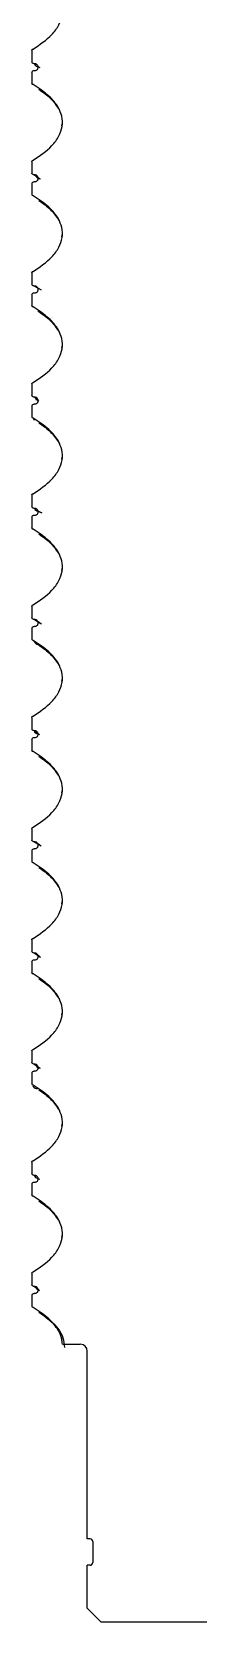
# Model space of a CAD drawing. Header units: millimetres. Extents: x -300 to 1184, y 5 to 1469.
# Drawn here: x 356.94 to 360.94, y 1272.17 to 1310.32 of the extents above; entities that cross this region are included whole.
import ezdxf

# ---------------------------------------------------------------- set-up
doc = ezdxf.new("R2010")
doc.units = ezdxf.units.MM

msp = doc.modelspace()

# ---------------------------------------------------------------- linework, layer by layer
at = {"color": 7, "linetype": 'Continuous', "lineweight": 25}
for p, q in [((356.9365250862036, 1309.875648853162), (356.9365250862036, 1309.594016906598)), ((356.9365250862036, 1309.354108211377), (356.9365250862036, 1309.085052844861)), ((357.0136634306504, 1309.552810228844), (357.0342170989904, 1309.509616729596)), ((357.6627878145768, 1308.114470677554), (357.6518304940456, 1308.065833287417)), ((356.9365250862036, 1307.208976782341), (356.9365250862036, 1306.927344835777)), ((356.9365250862036, 1306.687456008771), (356.9365250862036, 1306.41838077404)), ((357.0136634306504, 1306.886138158023), (357.1230180855983, 1306.799492872734)), ((357.6627878145768, 1305.447798606733), (357.6518304940456, 1305.399181084811)), ((356.9365250862036, 1304.542324579735), (356.9365250862036, 1304.260672764956)), ((356.9365250862036, 1304.02078393795), (356.9365250862036, 1303.751728571434)), ((357.005666474143, 1304.219505823631), (357.1641651587083, 1304.129920042534)), ((357.0136634306504, 1304.219485955416), (357.122710128267, 1304.157715675214)), ((357.0830929077063, 1303.632578886528), (357.1148820515864, 1303.608637687543)), ((357.6627878145768, 1302.781126535912), (357.6518304940456, 1302.73250901399)), ((356.9365250862036, 1301.875652508914), (356.9365250862036, 1301.59402056235)), ((356.9365250862036, 1301.354111867129), (356.9365250862036, 1301.085056500613)), ((357.0136634306504, 1301.552813884595), (357.1081367926194, 1301.462095615247)), ((357.6627878145768, 1300.114474333305), (357.6518304940456, 1300.065836943169)), ((356.9365250862036, 1299.208980438093), (356.9365250862036, 1298.927348491529)), ((356.9365250862036, 1298.687439796308), (356.9365250862036, 1298.418384429792)), ((357.0698209401363, 1298.837842183291), (357.1763841108872, 1298.784893390516)), ((357.6627878145768, 1297.447802262484), (357.6518304940456, 1297.399164872347)), ((356.9365250862036, 1296.542308367272), (356.9365250862036, 1296.260676420708)), ((356.9365250862036, 1296.020787593702), (356.9365250862036, 1295.751712358971)), ((357.005666474143, 1296.219509479383), (357.152154822786, 1296.129844225426)), ((357.0136634306504, 1296.219469742953), (357.1177033381059, 1296.155653036614)), ((357.0863810972764, 1296.170752879957), (357.1743674870723, 1296.1179630329)), ((357.0500123298559, 1295.633913712679), (357.1371841228399, 1295.60999238191)), ((357.6627878145768, 1294.781130191663), (357.6518304940456, 1294.732512669741)), ((356.9365250862036, 1293.875656164665), (356.9365250862036, 1293.594004349887)), ((356.9365250862036, 1293.354115522881), (356.9365250862036, 1293.085060156365)), ((357.0136634306504, 1293.552817540347), (357.0560522671931, 1293.490451213697)), ((357.6627878145768, 1292.114477989057), (357.6518304940456, 1292.06584059892)), ((356.9365250862036, 1291.208984093844), (356.9365250862036, 1290.92735214728)), ((356.9365250862036, 1290.687443452059), (356.9365250862036, 1290.418388085543)), ((357.005666474143, 1290.886165337741), (357.1653572516038, 1290.796599424858)), ((357.0136634306504, 1290.886145469526), (357.1210710005357, 1290.825765964368)), ((357.6627878145768, 1289.447805918236), (357.6518304940456, 1289.399168528099)), ((356.9365250862036, 1288.542312023023), (356.9365250862036, 1288.260680076459)), ((356.9365250862036, 1288.020771381238), (356.9365250862036, 1287.751716014722)), ((357.0136634306504, 1288.219473398705), (357.1134316718969, 1288.150848584353)), ((357.6627878145768, 1286.781133847415), (357.6518304940456, 1286.732516325493)), ((356.9365250862036, 1285.875639952202), (356.9365250862036, 1285.594008005638)), ((356.9365250862036, 1285.354119178632), (356.9365250862036, 1285.085043943901)), ((357.0136634306504, 1285.552801327883), (357.1189252333238, 1285.468023654798)), ((357.6627878145768, 1284.114461776594), (357.6518304940456, 1284.065844254672)), ((356.9365250862036, 1283.208987749596), (356.9365250862036, 1282.927355803032)), ((356.9365250862036, 1282.687447107811), (356.9365250862036, 1282.418391741295)), ((357.0136634306504, 1282.886149125277), (357.0367602305009, 1282.840313153445)), ((357.6627878145768, 1281.447809573987), (357.6518304940456, 1281.399172183851)), ((356.9365250862036, 1280.542315678774), (356.9365250862036, 1280.260683732211)), ((356.9365250862036, 1280.02077503699), (356.9365250862036, 1279.751719670474)), ((357.0136634306504, 1280.219477054456), (357.1086732344224, 1280.145010984917)), ((357.6721060073767, 1278.836808241387), (358.1031966007147, 1278.836808241387)), ((358.2698611216142, 1274.170142051557), (358.2698611216142, 1278.670153654595)), ((358.3365289167954, 1274.170142051557), (358.2698611216142, 1274.170142051557)), ((358.4031967119767, 1274.103484190483), (358.4031967119767, 1273.603480693677)), ((358.2698611216142, 1272.503476974347), (358.2698611216142, 1273.536822832604)), ((358.3365289167954, 1273.536822832604), (358.2698611216142, 1273.536822832604)), ((358.2698611216142, 1272.503476974347), (358.603190163413, 1272.170147932549)), ((363.2698563532426, 1272.170147932549), (358.603190163413, 1272.170147932549))]:
    msp.add_line(p, q, dxfattribs=at)
at = {"color": 8, "linetype": 'Continuous', "lineweight": 25}
for p, q in [((357.005666474143, 1306.886177894452), (357.1190543767207, 1306.796512640495)), ((357.005666474143, 1301.55283375281), (357.0990967548285, 1301.463347312787)), ((356.9670227961137, 1301.053366697807), (356.9964078859879, 1301.002722617963)), ((356.9670227961137, 1295.72004242438), (357.0500123298559, 1295.633913712679)), ((357.005666474143, 1288.219513135134), (357.1363297895982, 1288.129808144747)), ((357.005666474143, 1285.552841064313), (357.1171966986253, 1285.463195678571)), ((357.005666474143, 1280.219496922671), (357.1202961401536, 1280.129851536929))]:
    msp.add_line(p, q, dxfattribs=at)
at = {"color": 7, "linetype": 'Continuous', "lineweight": 25}
for centre, radius, start, end in [((358.1031921165778, 1278.670146825692), 0.1666666666667425, 0, 90), ((358.3365254499111, 1274.103480159025), 0.06666666666666288, 0, 90), ((358.3365254499111, 1273.603480159025), 0.06666666666666288, 270.0000000000008, 0)]:
    msp.add_arc(centre, radius, start, end, dxfattribs=at)
for points, knots in [([(356.9670227961137, 1309.907338655968), (357.1291442878866, 1310.012564986182), (357.3716581198533, 1310.169970647115), (357.5939790392106, 1310.468987165839), (357.6809041425043, 1310.715634251891), (357.6705572407797, 1310.956438229388), (357.5641834102707, 1311.213889141301), (357.3332099337693, 1311.486072513304), (357.0988519151835, 1311.635807459239), (356.9670227961137, 1311.720035112877)], [0, 0, 0, 0, 0.2398170422004623, 0.3587368290220957, 0.4599394504227395, 0.5616981390186209, 0.6528063448727531, 0.8046995192302098, 1, 1, 1, 1]), ([(356.9365250862036, 1309.875648853162), (356.9403166831544, 1309.881758176486), (356.9482130212369, 1309.894481386006), (356.9605892699919, 1309.902941071058), (356.9670227961137, 1309.907338655968)], [0, 0, 0, 0, 0.4801715569049828, 1, 1, 1, 1]), ([(357.005666474143, 1309.552830097059), (356.9967858302714, 1309.553744541627), (356.9790243774621, 1309.55557344776), (356.9554571304838, 1309.569284744131), (356.9423870066454, 1309.583782042387), (356.9372540052521, 1309.592744220018), (356.9365250862036, 1309.594016906598)], [0, 0, 0, 0, 0.3156576721261541, 0.6313212114407571, 0.9476452525136194, 1, 1, 1, 1]), ([(356.9365250862036, 1309.354108211377), (356.9418221334117, 1309.361338680726), (356.9524161282407, 1309.375799483488), (356.976922231833, 1309.390247794749), (356.9954606406223, 1309.392211037184), (357.0050704276953, 1309.393228726565)], [0, 0, 0, 0, 0.3250709978435335, 0.6501358841676673, 1, 1, 1, 1]), ([(357.0050704276953, 1309.393228726565), (357.0057889863052, 1309.393220182108), (357.0072293841972, 1309.393203054183), (357.0098918182205, 1309.393214214238), (357.0118355650802, 1309.393198726249), (357.0130574500952, 1309.393188990135)], [0, 0, 0, 0, 0.2699070471695689, 0.5410463898235617, 1, 1, 1, 1]), ([(357.0136634306504, 1309.552810228844), (357.0129415427319, 1309.552808170262), (357.0114977365157, 1309.552804053012), (357.0088322283201, 1309.552842062624), (357.0068883905461, 1309.552834715522), (357.005666474143, 1309.552830097059)], [0, 0, 0, 0, 0.270804367215577, 0.5416201307222571, 0.9999999999999999, 0.9999999999999999, 0.9999999999999999, 0.9999999999999999]), ([(357.005666474143, 1309.552830097059), (357.0057806276692, 1309.53853666426), (357.0060106872907, 1309.509730355334), (357.0886139732243, 1309.479571237546), (357.1302302476161, 1309.464376804212)], [0, 0, 0, 0, 0.496191054367924, 1, 1, 1, 1]), ([(357.0130574500952, 1309.393188990135), (357.0219375774106, 1309.394028209348), (357.0396980247529, 1309.395706665985), (357.0633941696706, 1309.409235986508), (357.0815129845416, 1309.429252022042), (357.0920565447153, 1309.45439755416), (357.0937540797685, 1309.481706057097), (357.0863108426095, 1309.508120281685), (357.0705188901198, 1309.530555930845), (357.048288303293, 1309.546323202525), (357.0280730770307, 1309.552308664441), (357.01642897896, 1309.552713966899), (357.0136634306504, 1309.552810228844)], [0, 0, 0, 0, 0.1065233110660964, 0.2130489338407817, 0.319821806841165, 0.4272160957471199, 0.5352973004036512, 0.6436486643351801, 0.7518650808028097, 0.8595967249568431, 0.9666533176210653, 1, 1, 1, 1]), ([(356.9670227961137, 1309.053363042056), (356.9610620996176, 1309.057381996531), (356.9486449513512, 1309.06575416472), (356.9406711592706, 1309.078450977845), (356.9365250862036, 1309.085052844861)], [0, 0, 0, 0, 0.4800374746371213, 1, 1, 1, 1]), ([(356.9670227961137, 1307.240666585147), (357.1291468309618, 1307.345891062155), (357.3716690202762, 1307.503296906127), (357.5939745207114, 1307.802332024886), (357.6809039822622, 1308.0489811724), (357.6705606313774, 1308.289781075419), (357.5641760093333, 1308.547220530856), (357.3332112663808, 1308.819400975748), (357.09885239493, 1308.969135580396), (356.9670227961137, 1309.053363042056)], [0, 0, 0, 0, 0.2398172783482263, 0.3587439174883947, 0.4599466385432271, 0.5617054273408563, 0.6528060029912732, 0.8046993269178895, 1, 1, 1, 1]), ([(357.1048188007269, 1308.941584464887), (357.2080578661361, 1308.871769618744), (357.3983587037131, 1308.743079731408), (357.531542992455, 1308.545038616955), (357.5924742019567, 1308.454435703138)], [0, 0, 0, 0, 0.542504524540038, 1, 1, 1, 1]), ([(356.9365250862036, 1307.208976782341), (356.9403166831544, 1307.215086105665), (356.9482130212369, 1307.227809315185), (356.9605892699919, 1307.236269000237), (356.9670227961137, 1307.240666585147)], [0, 0, 0, 0, 0.4801715569049828, 1, 1, 1, 1]), ([(357.005666474143, 1306.886177894452), (356.9967855611515, 1306.887084103588), (356.9790224261812, 1306.888896655429), (356.9554573944072, 1306.902614163671), (356.9423869983228, 1306.91710992457), (356.9372540042173, 1306.926072143353), (356.9365250862036, 1306.927344835777)], [0, 0, 0, 0, 0.3156298506671305, 0.6313062230622937, 0.9476431240679534, 1, 1, 1, 1]), ([(356.9365250862036, 1306.687456008771), (356.9418244853803, 1306.694676652169), (356.9524281982532, 1306.709124635193), (356.9769133293128, 1306.723604888543), (356.9954591280978, 1306.725549083212), (357.0050704276953, 1306.726556655744)], [0, 0, 0, 0, 0.324920455050106, 0.6501422325468903, 1, 1, 1, 1]), ([(357.0050704276953, 1306.726556655744), (357.0057889863052, 1306.726548111287), (357.0072293841972, 1306.726530983362), (357.0098918182205, 1306.726542143417), (357.0118355650802, 1306.726526655428), (357.0130574500952, 1306.726516919314)], [0, 0, 0, 0, 0.2699070471695689, 0.5410463898235617, 1, 1, 1, 1]), ([(357.0136634306504, 1306.886138158023), (357.0129415606556, 1306.886146707565), (357.0114978510433, 1306.886163806291), (357.0088321061475, 1306.886152687806), (357.006888359208, 1306.886168165076), (357.005666474143, 1306.886177894452)], [0, 0, 0, 0, 0.2708139401542251, 0.5416164840940761, 1, 1, 1, 1]), ([(357.0130574500952, 1306.726516919314), (357.0219375794734, 1306.727356140238), (357.0396980309414, 1306.729034600297), (357.063394144892, 1306.742563895135), (357.0815130779307, 1306.762580028682), (357.0920561928804, 1306.787725191509), (357.0937554033537, 1306.815035084125), (357.086304394804, 1306.841449416167), (357.0705323665724, 1306.863904575312), (357.0482804104111, 1306.879647094788), (357.0280733412763, 1306.885636923763), (357.0164290296748, 1306.88604195944), (357.0136634306504, 1306.886138158023)], [0, 0, 0, 0, 0.1065212841602745, 0.2130448799851511, 0.3198157213310942, 0.4272079667584223, 0.535287114865821, 0.6436364171076768, 0.7519160600329893, 0.8595993965243409, 0.9666539521355577, 1, 1, 1, 1]), ([(357.0521978334977, 1306.83775905468), (357.056615261857, 1306.827927251781), (357.06313793919, 1306.813409828363), (357.1239380671275, 1306.798743066253), (357.1435618198309, 1306.794009245415)], [0, 0, 0, 0, 0.6772415886444324, 1, 1, 1, 1]), ([(356.9670227961137, 1306.38671083945), (356.9610626764142, 1306.390730186595), (356.9486512107449, 1306.399100150894), (356.9406723907617, 1306.411786530679), (356.9365250862036, 1306.41838077404)], [0, 0, 0, 0, 0.4802107872022783, 1, 1, 1, 1]), ([(356.9670227961137, 1304.573994514325), (357.1291468988334, 1304.679219017014), (357.3716691896774, 1304.8366248994), (357.5939742361119, 1305.135659846384), (357.6809048933824, 1305.38230944631), (357.6705570658552, 1305.623114079931), (357.5641834885353, 1305.880564812407), (357.3332099024756, 1306.152748262055), (357.0988519039176, 1306.302483193796), (356.9670227961137, 1306.38671083945)], [0, 0, 0, 0, 0.23981542699281, 0.3587411480361715, 0.4599430878203338, 0.5617010910545286, 0.6528086832797463, 0.8047008346114191, 0.9999999999999999, 0.9999999999999999, 0.9999999999999999, 0.9999999999999999]), ([(357.1048188007269, 1306.274912394066), (357.2080586569945, 1306.205106771677), (357.3983647116351, 1306.076431344678), (357.5315438990631, 1305.878375436617), (357.5924742019567, 1305.787763632317)], [0, 0, 0, 0, 0.5424938080013039, 0.9999999999999999, 0.9999999999999999, 0.9999999999999999, 0.9999999999999999]), ([(356.9365250862036, 1304.542324579735), (356.9403158721543, 1304.548434896818), (356.9482083278615, 1304.561156640424), (356.9605887517434, 1304.569604305195), (356.9670227961137, 1304.573994514325)], [0, 0, 0, 0, 0.4803050015465213, 1, 1, 1, 1]), ([(357.005666474143, 1304.219505823631), (356.9967864353106, 1304.220412639912), (356.9790250487875, 1304.222226406133), (356.9554424897686, 1304.235937359208), (356.9424097865297, 1304.250458891282), (356.9372543885414, 1304.259406939759), (356.9365250862036, 1304.260672764956)], [0, 0, 0, 0, 0.3156383317821733, 0.6313231865424389, 0.9478455664224359, 1, 1, 1, 1]), ([(356.9365250862036, 1304.02078393795), (356.9418222053259, 1304.028014015384), (356.9524163439816, 1304.042474034322), (356.9769202834536, 1304.056927749597), (356.9954603516707, 1304.058875161595), (357.0050704276953, 1304.059884584923)], [0, 0, 0, 0, 0.3250850333904214, 0.6501639549975666, 1, 1, 1, 1]), ([(357.0050704276953, 1304.059884584923), (357.0057890041807, 1304.05988662958), (357.0072294989432, 1304.059890728402), (357.0098916958867, 1304.059852744302), (357.01183553368, 1304.059860095604), (357.0130574500952, 1304.059864716708)], [0, 0, 0, 0, 0.2698974178221407, 0.5410500130121202, 1, 1, 1, 1]), ([(357.0136634306504, 1304.219485955416), (357.0129415526909, 1304.219486145888), (357.0114977967721, 1304.21948652683), (357.0088321171249, 1304.219483010078), (357.0068883634451, 1304.219497017952), (357.005666474143, 1304.219505823631)], [0, 0, 0, 0, 0.2708056300988653, 0.5416112601977306, 0.9999999999999999, 0.9999999999999999, 0.9999999999999999, 0.9999999999999999]), ([(357.0130574500952, 1304.059864716708), (357.0219378737331, 1304.06069567941), (357.0397000041603, 1304.062357724882), (357.0633934584221, 1304.075893473853), (357.0815189860979, 1304.095911317672), (357.0920511561301, 1304.1210622794), (357.0937523912925, 1304.14837408078), (357.0863143161211, 1304.174790206674), (357.070524597628, 1304.197231597076), (357.048281687662, 1304.212982898629), (357.0280718382036, 1304.218945741071), (357.0164289707395, 1304.219382267037), (357.0136634306504, 1304.219485955416)], [0, 0, 0, 0, 0.1065085363116141, 0.2130324622696279, 0.3198036345149604, 0.4272698290362778, 0.5352696206715872, 0.6436961059125663, 0.7519107986313475, 0.8595944688500524, 0.9666493562399332, 0.9999999999999999, 0.9999999999999999, 0.9999999999999999, 0.9999999999999999]), ([(356.9670227961137, 1303.720038768628), (356.9610620996176, 1303.724057723103), (356.9486449513512, 1303.732429891293), (356.9406711592706, 1303.745126704418), (356.9365250862036, 1303.751728571434)], [0, 0, 0, 0, 0.4800374746371213, 1, 1, 1, 1]), ([(356.9670227961137, 1301.907342311719), (357.129147739915, 1302.012559037665), (357.3716729827823, 1302.169954386065), (357.5939740255138, 1302.468988044795), (357.6809049463721, 1302.715637307746), (357.6705570535107, 1302.956442024891), (357.5641834940585, 1303.213892734525), (357.3332099002673, 1303.486076194057), (357.0988519031226, 1303.635811123992), (356.9670227961137, 1303.720038768628)], [0, 0, 0, 0, 0.239811586257485, 0.358737908157841, 0.4599403592518599, 0.5616988766053509, 0.6528069291400255, 0.8046998478873654, 0.9999999999999999, 0.9999999999999999, 0.9999999999999999, 0.9999999999999999]), ([(357.1048188007269, 1303.608240323245), (357.2080586569945, 1303.538434700856), (357.3983647116351, 1303.409759273857), (357.5315438990631, 1303.211703365796), (357.5924742019567, 1303.121091561495)], [0, 0, 0, 0, 0.5424938080013039, 0.9999999999999999, 0.9999999999999999, 0.9999999999999999, 0.9999999999999999]), ([(356.9365250862036, 1301.875652508914), (356.9403166831544, 1301.881761832238), (356.9482130212369, 1301.894485041758), (356.9605892699919, 1301.90294472681), (356.9670227961137, 1301.907342311719)], [0, 0, 0, 0, 0.4801715569049828, 1, 1, 1, 1]), ([(357.005666474143, 1301.55283375281), (356.996785890575, 1301.553740249113), (356.9790234145005, 1301.555553375329), (356.9554490352685, 1301.569269133223), (356.9423899635, 1301.583781782185), (356.93725406653, 1301.592747923737), (356.9365250862036, 1301.59402056235)], [0, 0, 0, 0, 0.3155740022720222, 0.6311945180403974, 0.9476523882344682, 1, 1, 1, 1]), ([(356.9365250862036, 1301.354111867129), (356.9418222053259, 1301.361341944563), (356.9524163439816, 1301.375801963501), (356.9769202834536, 1301.390255678776), (356.9954603516707, 1301.392203090774), (357.0050704276953, 1301.393212514102)], [0, 0, 0, 0, 0.3250850333904214, 0.6501639549975666, 1, 1, 1, 1]), ([(357.0050704276953, 1301.393212514102), (357.005788994289, 1301.393212324919), (357.0072294388434, 1301.393211945681), (357.0098918071151, 1301.393215460074), (357.0118355607938, 1301.393201451811), (357.0130574500952, 1301.393192645887)], [0, 0, 0, 0, 0.2698986780413928, 0.5410411287926538, 1, 1, 1, 1]), ([(357.0136634306504, 1301.552813884595), (357.0129415427319, 1301.552811826014), (357.0114977365157, 1301.552807708763), (357.0088322283201, 1301.552845718375), (357.0068883905461, 1301.552838371274), (357.005666474143, 1301.55283375281)], [0, 0, 0, 0, 0.270804367215577, 0.5416201307222571, 0.9999999999999999, 0.9999999999999999, 0.9999999999999999, 0.9999999999999999]), ([(357.0130574500952, 1301.393192645887), (357.0219367145217, 1301.394033458923), (357.039692235204, 1301.395714800139), (357.0633990187175, 1301.409216593601), (357.0815182786343, 1301.429241181869), (357.0920531665448, 1301.454395949138), (357.0937548378361, 1301.48170918598), (357.0863108187033, 1301.508125094591), (357.0705182300407, 1301.530555499278), (357.0482924571205, 1301.546340866495), (357.0280693421246, 1301.552271832619), (357.0164288409409, 1301.552709830359), (357.0136634306504, 1301.552813884595)], [0, 0, 0, 0, 0.1065214189930459, 0.2130067500171682, 0.3197777265117678, 0.4272437240081214, 0.5353230089202083, 0.6436724483087087, 0.7518869426302544, 0.8596166732487569, 0.9666494173838995, 1, 1, 1, 1]), ([(357.0320514635636, 1301.504752672691), (357.0337271263655, 1301.501881567473), (357.0378915964307, 1301.494746103391), (357.0681927701903, 1301.487429309045), (357.0863016244166, 1301.483056581993)], [0, 0, 0, 0, 0.4023711962435746, 1, 1, 1, 1]), ([(356.9670227961137, 1301.053366697807), (356.9610620996176, 1301.057385652282), (356.9486449513512, 1301.065757820472), (356.9406711592706, 1301.078454633596), (356.9365250862036, 1301.085056500613)], [0, 0, 0, 0, 0.4800374746371213, 1, 1, 1, 1]), ([(356.9670227961137, 1299.240670240898), (357.1291442878866, 1299.345896571112), (357.3716581198533, 1299.503302232045), (357.5939790392106, 1299.802318750769), (357.6809041425043, 1300.048965836821), (357.6705572407797, 1300.289769814318), (357.5641834102707, 1300.547220726231), (357.3332099337693, 1300.819404098234), (357.0988519151835, 1300.96913904417), (356.9670227961137, 1301.053366697807)], [0, 0, 0, 0, 0.2398170422004623, 0.3587368290220957, 0.4599394504227395, 0.5616981390186209, 0.6528063448727531, 0.8046995192302098, 1, 1, 1, 1]), ([(357.1048188007269, 1300.941588120638), (357.2080578661361, 1300.871773274496), (357.3983587037131, 1300.743083387159), (357.531542992455, 1300.545042272706), (357.5924742019567, 1300.454439358889)], [0, 0, 0, 0, 0.542504524540038, 1, 1, 1, 1]), ([(356.9365250862036, 1299.208980438093), (356.9403166831544, 1299.215089761417), (356.9482130212369, 1299.227812970937), (356.9605892699919, 1299.236272655989), (356.9670227961137, 1299.240670240898)], [0, 0, 0, 0, 0.4801715569049828, 1, 1, 1, 1]), ([(357.005666474143, 1298.886181550204), (356.9967855611515, 1298.88708775934), (356.9790224261812, 1298.88890031118), (356.9554573944072, 1298.902617819422), (356.9423869983228, 1298.917113580321), (356.9372540042173, 1298.926075799104), (356.9365250862036, 1298.927348491529)], [0, 0, 0, 0, 0.3156298506671305, 0.6313062230622937, 0.9476431240679534, 1, 1, 1, 1]), ([(356.9365250862036, 1298.687439796308), (356.9418221334117, 1298.694670265657), (356.9524161282407, 1298.709131068418), (356.976922231833, 1298.72357937968), (356.9954606406223, 1298.725542622114), (357.0050704276953, 1298.726560311495)], [0, 0, 0, 0, 0.3250709978435335, 0.6501358841676673, 1, 1, 1, 1]), ([(357.0050704276953, 1298.726560311495), (357.0057889863052, 1298.726551767038), (357.0072293841972, 1298.726534639113), (357.0098918182205, 1298.726545799168), (357.0118355650802, 1298.72653031118), (357.0130574500952, 1298.726520575066)], [0, 0, 0, 0, 0.2699070471695689, 0.5410463898235617, 1, 1, 1, 1]), ([(357.0136634306504, 1298.886141813774), (357.0129415432481, 1298.886139945669), (357.0114977380643, 1298.88613620938), (357.008832202391, 1298.886170702267), (357.0068883846307, 1298.886177363108), (357.005666474143, 1298.886181550204)], [0, 0, 0, 0, 0.2708025439398511, 0.5416164840940761, 1, 1, 1, 1]), ([(357.005666474143, 1298.886181550204), (357.0059596282172, 1298.877253328784), (357.0069071686574, 1298.848395292695), (357.0830435102063, 1298.818108412494), (357.1356244679683, 1298.797191815554)], [0, 0, 0, 0, 0.3093842350136686, 1, 1, 1, 1]), ([(357.0136634306504, 1298.886141813774), (357.0125201377869, 1298.877253979169), (357.0102077183208, 1298.859277481276), (357.0548038298445, 1298.840408387171), (357.0773509935929, 1298.830868439852)], [0, 0, 0, 0, 0.494414132131641, 1, 1, 1, 1]), ([(357.0130574500952, 1298.726520575066), (357.0219375774106, 1298.727359794278), (357.0396980247529, 1298.729038250915), (357.0633941696706, 1298.742567571439), (357.0815129845416, 1298.762583606972), (357.0920565447153, 1298.787729139091), (357.0937540797685, 1298.815037642028), (357.0863108426095, 1298.841451866616), (357.0705188901198, 1298.863887515775), (357.048288303293, 1298.879654787455), (357.0280730770307, 1298.885640249372), (357.01642897896, 1298.88604555183), (357.0136634306504, 1298.886141813774)], [0, 0, 0, 0, 0.1065233110660964, 0.2130489338407817, 0.319821806841165, 0.4272160957471199, 0.5352973004036512, 0.6436486643351801, 0.7518650808028097, 0.8595967249568431, 0.9666533176210653, 1, 1, 1, 1]), ([(356.9670227961137, 1298.386694626986), (356.9610620996176, 1298.390713581461), (356.9486449513512, 1298.399085749651), (356.9406711592706, 1298.411782562775), (356.9365250862036, 1298.418384429792)], [0, 0, 0, 0, 0.4800374746371213, 1, 1, 1, 1]), ([(356.9670227961137, 1296.573998170077), (357.1291468187419, 1296.679222636587), (357.3716689897767, 1296.836628464854), (357.5939745719516, 1297.135663653839), (357.6809038182213, 1297.382312616396), (357.6705612244164, 1297.623113169853), (357.5641715177597, 1297.880554775701), (357.3332245838896, 1298.152752945215), (357.0988547061536, 1298.302476090171), (356.9670227961137, 1298.386694626986)], [0, 0, 0, 0, 0.2398168975332735, 0.3587433478253207, 0.4599459081765136, 0.5617045353875022, 0.6528049663758596, 0.8047044915447765, 1, 1, 1, 1]), ([(357.1048188007269, 1298.274916049817), (357.2080586569945, 1298.205110427428), (357.3983647116351, 1298.076435000429), (357.5315438990631, 1297.878379092368), (357.5924742019567, 1297.787767288068)], [0, 0, 0, 0, 0.5424938080013039, 0.9999999999999999, 0.9999999999999999, 0.9999999999999999, 0.9999999999999999]), ([(356.9365250862036, 1296.542308367272), (356.9403147215672, 1296.548426224068), (356.9482016764872, 1296.561158652424), (356.9605880184665, 1296.569608450292), (356.9670227961137, 1296.573998170077)], [0, 0, 0, 0, 0.480494107305443, 1, 1, 1, 1]), ([(357.005666474143, 1296.219509479383), (356.9967864353106, 1296.220416295664), (356.9790250487875, 1296.222230061884), (356.9554424897686, 1296.23594101496), (356.9424097865297, 1296.250462547034), (356.9372543885414, 1296.259410595511), (356.9365250862036, 1296.260676420708)], [0, 0, 0, 0, 0.3156383317821733, 0.6313231865424389, 0.9478455664224359, 1, 1, 1, 1]), ([(356.9365250862036, 1296.020787593702), (356.9418244853803, 1296.028008237099), (356.9524281982532, 1296.042456220123), (356.9769133293128, 1296.056936473474), (356.9954591280978, 1296.058880668143), (357.0050704276953, 1296.059888240674)], [0, 0, 0, 0, 0.324920455050106, 0.6501422325468903, 1, 1, 1, 1]), ([(357.0050704276953, 1296.059888240674), (357.005789003668, 1296.059890096143), (357.0072294974026, 1296.059893815709), (357.0098917218174, 1296.059859345973), (357.0118355395959, 1296.059852688944), (357.0130574500952, 1296.059848504244)], [0, 0, 0, 0, 0.2698955983926174, 0.5410463656916856, 1, 1, 1, 1]), ([(357.0136634306504, 1296.219469742953), (357.0129415606556, 1296.219478292496), (357.0114978510433, 1296.219495391222), (357.0088321061475, 1296.219484272736), (357.006888359208, 1296.219499750007), (357.005666474143, 1296.219509479383)], [0, 0, 0, 0, 0.2708139401542251, 0.5416164840940761, 1, 1, 1, 1]), ([(357.0130574500952, 1296.059848504244), (357.0219375794734, 1296.060687725168), (357.0396980309414, 1296.062366185227), (357.063394144892, 1296.075895480065), (357.0815130779307, 1296.095911613613), (357.0920561928804, 1296.12105677644), (357.0937554033537, 1296.148366669056), (357.086304394804, 1296.174781001097), (357.0705323665724, 1296.197236160242), (357.0482804104111, 1296.212978679718), (357.0280733412763, 1296.218968508693), (357.0164290296748, 1296.21937354437), (357.0136634306504, 1296.219469742953)], [0, 0, 0, 0, 0.1065212841602745, 0.2130448799851511, 0.3198157213310942, 0.4272079667584223, 0.535287114865821, 0.6436364171076768, 0.7519160600329893, 0.8595993965243409, 0.9666539521355577, 1, 1, 1, 1]), ([(356.9670227961137, 1295.72004242438), (356.9610626764142, 1295.724061771525), (356.9486512107449, 1295.732431735824), (356.9406723907617, 1295.745118115609), (356.9365250862036, 1295.751712358971)], [0, 0, 0, 0, 0.4802107872022783, 1, 1, 1, 1]), ([(356.9670227961137, 1293.907345967471), (357.129147739915, 1294.012562693417), (357.3716729827823, 1294.169958041816), (357.5939740255138, 1294.468991700547), (357.6809049463721, 1294.715640963498), (357.6705570535107, 1294.956445680642), (357.5641834940585, 1295.213896390276), (357.3332099002673, 1295.486079849808), (357.0988519031226, 1295.635814779743), (356.9670227961137, 1295.72004242438)], [0, 0, 0, 0, 0.239811586257485, 0.358737908157841, 0.4599403592518599, 0.5616988766053509, 0.6528069291400255, 0.8046998478873654, 0.9999999999999999, 0.9999999999999999, 0.9999999999999999, 0.9999999999999999]), ([(357.1048188007269, 1295.608243978996), (357.2080586569945, 1295.538438356607), (357.3983647116351, 1295.409762929608), (357.5315438990631, 1295.211707021547), (357.5924742019567, 1295.121095217247)], [0, 0, 0, 0, 0.5424938080013039, 0.9999999999999999, 0.9999999999999999, 0.9999999999999999, 0.9999999999999999]), ([(356.9365250862036, 1293.875656164665), (356.9403166831544, 1293.881765487989), (356.9482130212369, 1293.894488697509), (356.9605892699919, 1293.902948382561), (356.9670227961137, 1293.907345967471)], [0, 0, 0, 0, 0.4801715569049828, 1, 1, 1, 1]), ([(357.005666474143, 1293.552837408562), (356.9967864353106, 1293.553744224843), (356.9790250487875, 1293.555557991063), (356.9554424897686, 1293.569268944138), (356.9424097865297, 1293.583790476213), (356.9372543885414, 1293.59273852469), (356.9365250862036, 1293.594004349887)], [0, 0, 0, 0, 0.3156383317821733, 0.6313231865424389, 0.9478455664224359, 1, 1, 1, 1]), ([(356.9365250862036, 1293.354115522881), (356.9418222053259, 1293.361345600315), (356.9524163439816, 1293.375805619253), (356.9769202834536, 1293.390259334528), (356.9954603516707, 1293.392206746526), (357.0050704276953, 1293.393216169853)], [0, 0, 0, 0, 0.3250850333904214, 0.6501639549975666, 1, 1, 1, 1]), ([(357.005666474143, 1293.552837408562), (357.0009679550157, 1293.532230852504), (356.9944392095891, 1293.503597371405), (357.0972007467391, 1293.473870040115), (357.1260082519445, 1293.465536472181)], [0, 0, 0, 0, 0.7196664627223418, 1, 1, 1, 1]), ([(357.0050704276953, 1293.393216169853), (357.0057890041807, 1293.39321821451), (357.0072294989432, 1293.393222313332), (357.0098916958867, 1293.393184329232), (357.01183553368, 1293.393191680534), (357.0130574500952, 1293.393196301638)], [0, 0, 0, 0, 0.2698974178221407, 0.5410500130121202, 1, 1, 1, 1]), ([(357.0136634306504, 1293.552817540347), (357.0129415526909, 1293.552817730818), (357.0114977967721, 1293.552818111761), (357.0088321171249, 1293.552814595008), (357.0068883634451, 1293.552828602882), (357.005666474143, 1293.552837408562)], [0, 0, 0, 0, 0.2708056300988653, 0.5416112601977306, 0.9999999999999999, 0.9999999999999999, 0.9999999999999999, 0.9999999999999999]), ([(357.0130574500952, 1293.393196301638), (357.0219367090746, 1293.394037114132), (357.0396922188646, 1293.395718454263), (357.0633990841224, 1293.409220255868), (357.0815180319522, 1293.429244813047), (357.09205149133, 1293.454393478077), (357.0937520098277, 1293.481705282016), (357.0863155084998, 1293.508123721776), (357.0705179770179, 1293.530559078463), (357.048292526413, 1293.546344543215), (357.0280693376845, 1293.552275487027), (357.0164288400886, 1293.552713485853), (357.0136634306504, 1293.552817540347)], [0, 0, 0, 0, 0.1065217219635198, 0.2130073558554739, 0.3197786360303442, 0.427244939183762, 0.5352448399905579, 0.6436714348343463, 0.7518862369418465, 0.8596162739675285, 0.9666493225274668, 1, 1, 1, 1]), ([(356.9670227961137, 1293.053370353559), (356.9610620996176, 1293.057389308034), (356.9486449513512, 1293.065761476223), (356.9406711592706, 1293.078458289348), (356.9365250862036, 1293.085060156365)], [0, 0, 0, 0, 0.4800374746371213, 1, 1, 1, 1]), ([(356.9670227961137, 1291.24067389665), (357.1291442878866, 1291.345900226864), (357.3716581198533, 1291.503305887797), (357.5939790392106, 1291.802322406521), (357.6809041425043, 1292.048969492572), (357.6705572407797, 1292.28977347007), (357.5641834102707, 1292.547224381983), (357.3332099337693, 1292.819407753986), (357.0988519151835, 1292.969142699922), (356.9670227961137, 1293.053370353559)], [0, 0, 0, 0, 0.2398170422004623, 0.3587368290220957, 0.4599394504227395, 0.5616981390186209, 0.6528063448727531, 0.8046995192302098, 1, 1, 1, 1]), ([(357.1048188007269, 1292.941571908175), (357.2080581733856, 1292.871764966241), (357.3983610377295, 1292.743088661272), (357.5315433446544, 1292.545047002144), (357.5924742019567, 1292.454443014641)], [0, 0, 0, 0, 0.5425003612773777, 1, 1, 1, 1]), ([(356.9365250862036, 1291.208984093844), (356.9403166831544, 1291.215093417168), (356.9482130212369, 1291.227816626688), (356.9605892699919, 1291.23627631174), (356.9670227961137, 1291.24067389665)], [0, 0, 0, 0, 0.4801715569049828, 1, 1, 1, 1]), ([(357.005666474143, 1290.886165337741), (356.9967846335128, 1290.887069930312), (356.9790163963871, 1290.888879579459), (356.9554629935729, 1290.902625046035), (356.9423868912651, 1290.91711704644), (356.9372539909048, 1290.926079431276), (356.9365250862036, 1290.92735214728)], [0, 0, 0, 0, 0.3155934381421096, 0.6313487572882214, 0.9476491642002502, 1, 1, 1, 1]), ([(356.9365250862036, 1290.687443452059), (356.9418222053259, 1290.694673529493), (356.9524163439816, 1290.709133548432), (356.9769202834536, 1290.723587263706), (356.9954603516707, 1290.725534675705), (357.0050704276953, 1290.726544099032)], [0, 0, 0, 0, 0.3250850333904214, 0.6501639549975666, 1, 1, 1, 1]), ([(357.0050704276953, 1290.726544099032), (357.005788994289, 1290.726543909849), (357.0072294388434, 1290.726543530612), (357.0098918071151, 1290.726547045004), (357.0118355607938, 1290.726533036741), (357.0130574500952, 1290.726524230817)], [0, 0, 0, 0, 0.2698986780413928, 0.5410411287926538, 1, 1, 1, 1]), ([(357.0136634306504, 1290.886145469526), (357.0129415427319, 1290.886143410944), (357.0114977365157, 1290.886139293694), (357.0088322283201, 1290.886177303306), (357.0068883905461, 1290.886169956204), (357.005666474143, 1290.886165337741)], [0, 0, 0, 0, 0.270804367215577, 0.5416201307222571, 0.9999999999999999, 0.9999999999999999, 0.9999999999999999, 0.9999999999999999]), ([(357.0130574500952, 1290.726524230817), (357.0219375773301, 1290.727363449573), (357.0396980245115, 1290.729041905299), (357.063394170637, 1290.742571232669), (357.0815129808992, 1290.762587242075), (357.0920565584375, 1290.787732872634), (357.0937540281461, 1290.815041005131), (357.0863110356579, 1290.841456616763), (357.0705181720851, 1290.863887100973), (357.0482924729921, 1290.879672446835), (357.0280693411076, 1290.885603417844), (357.0164288407457, 1290.886041415346), (357.0136634306504, 1290.886145469526)], [0, 0, 0, 0, 0.1065251704364288, 0.2130526526217975, 0.3198273893486306, 0.4272235528278847, 0.5353066440478677, 0.6436598992584937, 0.7518782046497048, 0.859611729265592, 0.9666482428518323, 1, 1, 1, 1]), ([(356.9670227961137, 1290.386698282738), (356.9610620996176, 1290.390717237213), (356.9486449513512, 1290.399089405402), (356.9406711592706, 1290.411786218527), (356.9365250862036, 1290.418388085543)], [0, 0, 0, 0, 0.4800374746371213, 1, 1, 1, 1]), ([(356.9670227961137, 1288.574001825829), (357.1291437688316, 1288.679228265045), (357.371656824356, 1288.836634089033), (357.593985021749, 1289.135654997756), (357.6809006502825, 1289.382311375289), (357.6705614720064, 1289.623115987646), (357.5641756331977, 1289.880555918504), (357.33321141678, 1290.152736157665), (357.0988524490743, 1290.302470799923), (356.9670227961137, 1290.386698282738)], [0, 0, 0, 0, 0.2398170052259507, 0.3587367737127694, 0.4599472535973386, 0.561705926504269, 0.6528063984023762, 0.804699549341247, 1, 1, 1, 1]), ([(357.1048188007269, 1290.274919705569), (357.2080578661361, 1290.205104859426), (357.3983587037131, 1290.07641497209), (357.531542992455, 1289.878373857637), (357.5924742019567, 1289.78777094382)], [0, 0, 0, 0, 0.542504524540038, 1, 1, 1, 1]), ([(356.9365250862036, 1288.542312023023), (356.9403166831544, 1288.548421346347), (356.9482130212369, 1288.561144555867), (356.9605892699919, 1288.569604240919), (356.9670227961137, 1288.574001825829)], [0, 0, 0, 0, 0.4801715569049828, 1, 1, 1, 1]), ([(357.005666474143, 1288.219513135134), (356.9967855611515, 1288.22041934427), (356.9790224261812, 1288.222231896111), (356.9554573944072, 1288.235949404353), (356.9423869983228, 1288.250445165252), (356.9372540042173, 1288.259407384035), (356.9365250862036, 1288.260680076459)], [0, 0, 0, 0, 0.3156298506671305, 0.6313062230622937, 0.9476431240679534, 1, 1, 1, 1]), ([(356.9365250862036, 1288.020771381238), (356.9418232474679, 1288.027999730076), (356.9524214695227, 1288.042459019298), (356.9769139295585, 1288.056939634043), (356.995459332989, 1288.058884154866), (357.0050704276953, 1288.059891896426)], [0, 0, 0, 0, 0.3250451623521968, 0.6502068616985525, 1, 1, 1, 1]), ([(357.0050704276953, 1288.059891896426), (357.0057889863052, 1288.059883351969), (357.0072293841972, 1288.059866224044), (357.0098918182205, 1288.059877384099), (357.0118355650802, 1288.05986189611), (357.0130574500952, 1288.059852159996)], [0, 0, 0, 0, 0.2699070471695689, 0.5410463898235617, 1, 1, 1, 1]), ([(357.0136634306504, 1288.219473398705), (357.0129415606556, 1288.219481948247), (357.0114978510433, 1288.219499046973), (357.0088321061475, 1288.219487928488), (357.006888359208, 1288.219503405758), (357.005666474143, 1288.219513135134)], [0, 0, 0, 0, 0.2708139401542251, 0.5416164840940761, 1, 1, 1, 1]), ([(357.0130574500952, 1288.059852159996), (357.0219375794734, 1288.06069138092), (357.0396980309414, 1288.062369840979), (357.063394144892, 1288.075899135817), (357.0815130779307, 1288.095915269364), (357.0920561928804, 1288.121060432191), (357.0937554033537, 1288.148370324808), (357.086304394804, 1288.174784656849), (357.0705323665724, 1288.197239815994), (357.0482804104111, 1288.21298233547), (357.0280733412763, 1288.218972164445), (357.0164290296748, 1288.219377200122), (357.0136634306504, 1288.219473398705)], [0, 0, 0, 0, 0.1065212841602745, 0.2130448799851511, 0.3198157213310942, 0.4272079667584223, 0.535287114865821, 0.6436364171076768, 0.7519160600329893, 0.8595993965243409, 0.9666539521355577, 1, 1, 1, 1]), ([(357.0699997540706, 1288.170875744998), (357.0720010433257, 1288.154756379602), (357.0740758782554, 1288.138044641265), (357.1468435815, 1288.121417100047), (357.1494229432338, 1288.120827711601)], [0, 0, 0, 0, 0.9645534815757378, 1, 1, 1, 1]), ([(356.9670227961137, 1287.720026211917), (356.9610631511686, 1287.724052888089), (356.9486563540502, 1287.732435628132), (356.9406734016918, 1287.745123041315), (356.9365250862036, 1287.751716014722)], [0, 0, 0, 0, 0.4803532199510857, 1, 1, 1, 1]), ([(356.9670227961137, 1285.907329755007), (357.1291468187419, 1286.012554221517), (357.3716689897767, 1286.169960049784), (357.5939745719516, 1286.468995238769), (357.6809038182213, 1286.715644201327), (357.6705612244164, 1286.956444754784), (357.5641715177597, 1287.213886360631), (357.3332245838896, 1287.486084530145), (357.0988547061536, 1287.635807675101), (356.9670227961137, 1287.720026211917)], [0, 0, 0, 0, 0.2398168975332735, 0.3587433478253207, 0.4599459081765136, 0.5617045353875022, 0.6528049663758596, 0.8047044915447765, 1, 1, 1, 1]), ([(357.1048188007269, 1287.608247634748), (357.2080586569945, 1287.538442012359), (357.3983647116351, 1287.40976658536), (357.5315438990631, 1287.211710677299), (357.5924742019567, 1287.121098872999)], [0, 0, 0, 0, 0.5424938080013039, 0.9999999999999999, 0.9999999999999999, 0.9999999999999999, 0.9999999999999999]), ([(356.9365250862036, 1285.875639952202), (356.9403147215672, 1285.881757808999), (356.9482016764872, 1285.894490237355), (356.9605880184665, 1285.902940035223), (356.9670227961137, 1285.907329755007)], [0, 0, 0, 0, 0.480494107305443, 1, 1, 1, 1]), ([(357.005666474143, 1285.552841064313), (356.9967864353106, 1285.553747880594), (356.9790250487875, 1285.555561646815), (356.9554424897686, 1285.56927259989), (356.9424097865297, 1285.583794131964), (356.9372543885414, 1285.592742180441), (356.9365250862036, 1285.594008005638)], [0, 0, 0, 0, 0.3156383317821733, 0.6313231865424389, 0.9478455664224359, 1, 1, 1, 1]), ([(356.9365250862036, 1285.354119178632), (356.9418244853803, 1285.36133982203), (356.9524281982532, 1285.375787805054), (356.9769133293128, 1285.390268058404), (356.9954591280978, 1285.392212253073), (357.0050704276953, 1285.393219825605)], [0, 0, 0, 0, 0.324920455050106, 0.6501422325468903, 1, 1, 1, 1]), ([(357.0050704276953, 1285.393219825605), (357.005789003668, 1285.393221681074), (357.0072294974026, 1285.39322540064), (357.0098917218174, 1285.393190930904), (357.0118355395959, 1285.393184273875), (357.0130574500952, 1285.393180089175)], [0, 0, 0, 0, 0.2698955983926174, 0.5410463656916856, 1, 1, 1, 1]), ([(357.0136634306504, 1285.552801327883), (357.0129415606556, 1285.552809877426), (357.0114978510433, 1285.552826976152), (357.0088321061475, 1285.552815857667), (357.006888359208, 1285.552831334937), (357.005666474143, 1285.552841064313)], [0, 0, 0, 0, 0.2708139401542251, 0.5416164840940761, 1, 1, 1, 1]), ([(357.0130574500952, 1285.393180089175), (357.021937622317, 1285.394019293686), (357.0396981594733, 1285.39569772092), (357.063393630254, 1285.409227262143), (357.081519177481, 1285.429247050142), (357.0920502084565, 1285.454397012398), (357.0937556091617, 1285.48170438646), (357.0863038491201, 1285.508112679969), (357.0705325122093, 1285.530567720101), (357.0482803705167, 1285.546310271517), (357.0280733438323, 1285.552300093184), (357.0164290301654, 1285.552705129216), (357.0136634306504, 1285.552801327883)], [0, 0, 0, 0, 0.106521931295763, 0.2130461742701718, 0.3198176642677071, 0.4272841786096213, 0.5352842916535185, 0.6436342521363934, 0.7519145528795321, 0.859598543566044, 0.966653749552467, 1, 1, 1, 1]), ([(357.0506282445186, 1285.504442092756), (357.0544463669041, 1285.495157951408), (357.0601837520265, 1285.481206933325), (357.1203839047982, 1285.467114974145), (357.1405219829473, 1285.462400949974)], [0, 0, 0, 0, 0.6654812783382096, 1, 1, 1, 1]), ([(356.9670227961137, 1285.05337400931), (356.9610626764142, 1285.057393356455), (356.9486512107449, 1285.065763320755), (356.9406723907617, 1285.07844970054), (356.9365250862036, 1285.085043943901)], [0, 0, 0, 0, 0.4802107872022783, 1, 1, 1, 1]), ([(356.9670227961137, 1283.240677552401), (357.129147739915, 1283.345894278347), (357.3716729827823, 1283.503289626746), (357.5939740255138, 1283.802323285477), (357.6809049463721, 1284.048972548428), (357.6705570535107, 1284.289777265573), (357.5641834940585, 1284.547227975207), (357.3332099002673, 1284.819411434739), (357.0988519031226, 1284.969146364674), (356.9670227961137, 1285.05337400931)], [0, 0, 0, 0, 0.239811586257485, 0.358737908157841, 0.4599403592518599, 0.5616988766053509, 0.6528069291400255, 0.8046998478873654, 0.9999999999999999, 0.9999999999999999, 0.9999999999999999, 0.9999999999999999]), ([(357.1048188007269, 1284.941575563927), (357.2080586569945, 1284.871769941538), (357.3983647116351, 1284.743094514539), (357.5315438990631, 1284.545038606477), (357.5924742019567, 1284.454426802178)], [0, 0, 0, 0, 0.5424938080013039, 0.9999999999999999, 0.9999999999999999, 0.9999999999999999, 0.9999999999999999]), ([(356.9365250862036, 1283.208987749596), (356.9403166831544, 1283.21509707292), (356.9482130212369, 1283.22782028244), (356.9605892699919, 1283.236279967492), (356.9670227961137, 1283.240677552401)], [0, 0, 0, 0, 0.4801715569049828, 1, 1, 1, 1]), ([(357.005666474143, 1282.886168993492), (356.996785890575, 1282.887075489795), (356.9790234145005, 1282.888888616011), (356.9554490352685, 1282.902604373905), (356.9423899635, 1282.917117022866), (356.93725406653, 1282.926083164419), (356.9365250862036, 1282.927355803032)], [0, 0, 0, 0, 0.3155740022720222, 0.6311945180403974, 0.9476523882344682, 1, 1, 1, 1]), ([(356.9365250862036, 1282.687447107811), (356.9418222053259, 1282.694677185245), (356.9524163439816, 1282.709137204183), (356.9769202834536, 1282.723590919458), (356.9954603516707, 1282.725538331456), (357.0050704276953, 1282.726547754784)], [0, 0, 0, 0, 0.3250850333904214, 0.6501639549975666, 1, 1, 1, 1]), ([(357.0050704276953, 1282.726547754784), (357.0057890041807, 1282.72654979944), (357.0072294989432, 1282.726553898263), (357.0098916958867, 1282.726515914163), (357.01183553368, 1282.726523265465), (357.0130574500952, 1282.726527886569)], [0, 0, 0, 0, 0.2698974178221407, 0.5410500130121202, 1, 1, 1, 1]), ([(357.0136634306504, 1282.886149125277), (357.0129415427319, 1282.886147066695), (357.0114977365157, 1282.886142949445), (357.0088322283201, 1282.886180959057), (357.0068883905461, 1282.886173611956), (357.005666474143, 1282.886168993492)], [0, 0, 0, 0, 0.270804367215577, 0.5416201307222571, 0.9999999999999999, 0.9999999999999999, 0.9999999999999999, 0.9999999999999999]), ([(357.005666474143, 1282.886168993492), (357.0056833311112, 1282.871004458608), (357.0057153624767, 1282.842189030486), (357.0892474726251, 1282.812065677346), (357.1288196043565, 1282.797795173505)], [0, 0, 0, 0, 0.5262644309942861, 1, 1, 1, 1]), ([(357.0130574500952, 1282.726527886569), (357.0219367090746, 1282.727368699062), (357.0396922188646, 1282.729050039193), (357.0633990841224, 1282.742551840798), (357.0815180319522, 1282.762576397977), (357.09205149133, 1282.787725063008), (357.0937520098277, 1282.815036866946), (357.0863155084998, 1282.841455306706), (357.0705179770179, 1282.863890663393), (357.048292526413, 1282.879676128146), (357.0280693376845, 1282.885607071958), (357.0164288400886, 1282.886045070783), (357.0136634306504, 1282.886149125277)], [0, 0, 0, 0, 0.1065217219635198, 0.2130073558554739, 0.3197786360303442, 0.427244939183762, 0.5352448399905579, 0.6436714348343463, 0.7518862369418465, 0.8596162739675285, 0.9666493225274668, 1, 1, 1, 1]), ([(356.9670227961137, 1282.386701938489), (356.9610620996176, 1282.390720892964), (356.9486449513512, 1282.399093061154), (356.9406711592706, 1282.411789874278), (356.9365250862036, 1282.418391741295)], [0, 0, 0, 0, 0.4800374746371213, 1, 1, 1, 1]), ([(356.9670227961137, 1280.57400548158), (357.1291442878866, 1280.679231811794), (357.3716581198533, 1280.836637472727), (357.5939790392106, 1281.135653991451), (357.6809041425043, 1281.382301077503), (357.6705572407797, 1281.623105055), (357.5641834102707, 1281.880555966913), (357.3332099337693, 1282.152739338916), (357.0988519151835, 1282.302474284852), (356.9670227961137, 1282.386701938489)], [0, 0, 0, 0, 0.2398170422004623, 0.3587368290220957, 0.4599394504227395, 0.5616981390186209, 0.6528063448727531, 0.8046995192302098, 1, 1, 1, 1]), ([(357.1048188007269, 1282.274903493106), (357.2080581733856, 1282.205096551172), (357.3983610377295, 1282.076420246202), (357.5315433446544, 1281.878378587074), (357.5924742019567, 1281.787774599571)], [0, 0, 0, 0, 0.5425003612773777, 1, 1, 1, 1]), ([(356.9365250862036, 1280.542315678774), (356.9403166831544, 1280.548425002099), (356.9482130212369, 1280.561148211619), (356.9605892699919, 1280.569607896671), (356.9670227961137, 1280.57400548158)], [0, 0, 0, 0, 0.4801715569049828, 1, 1, 1, 1]), ([(357.005666474143, 1280.219496922671), (356.9967858302714, 1280.220411367239), (356.9790243774621, 1280.222240273372), (356.9554571304838, 1280.235951569744), (356.9423870066454, 1280.250448867999), (356.9372540052521, 1280.25941104563), (356.9365250862036, 1280.260683732211)], [0, 0, 0, 0, 0.3156576721261541, 0.6313212114407571, 0.9476452525136194, 1, 1, 1, 1]), ([(356.9365250862036, 1280.02077503699), (356.9418221334117, 1280.028005506339), (356.9524161282407, 1280.0424663091), (356.976922231833, 1280.056914620362), (356.9954606406223, 1280.058877862796), (357.0050704276953, 1280.059895552178)], [0, 0, 0, 0, 0.3250709978435335, 0.6501358841676673, 1, 1, 1, 1]), ([(357.0050704276953, 1280.059895552178), (357.0057889863052, 1280.05988700772), (357.0072293841972, 1280.059869879795), (357.0098918182205, 1280.05988103985), (357.0118355650802, 1280.059865551862), (357.0130574500952, 1280.059855815748)], [0, 0, 0, 0, 0.2699070471695689, 0.5410463898235617, 1, 1, 1, 1]), ([(357.0136634306504, 1280.219477054456), (357.0129415427319, 1280.219474995874), (357.0114977365157, 1280.219470878624), (357.0088322283201, 1280.219508888236), (357.0068883905461, 1280.219501541135), (357.005666474143, 1280.219496922671)], [0, 0, 0, 0, 0.270804367215577, 0.5416201307222571, 0.9999999999999999, 0.9999999999999999, 0.9999999999999999, 0.9999999999999999]), ([(357.0130574500952, 1280.059855815748), (357.0219375773301, 1280.060695034504), (357.0396980245115, 1280.062373490229), (357.063394170637, 1280.075902817599), (357.0815129808992, 1280.095918827005), (357.0920565584375, 1280.121064457564), (357.0937540281461, 1280.148372590061), (357.0863110356579, 1280.174788201693), (357.0705181720851, 1280.197218685904), (357.0482924729921, 1280.213004031765), (357.0280693411076, 1280.218935002774), (357.0164288407457, 1280.219373000277), (357.0136634306504, 1280.219477054456)], [0, 0, 0, 0, 0.1065251704364288, 0.2130526526217975, 0.3198273893486306, 0.4272235528278847, 0.5353066440478677, 0.6436598992584937, 0.7518782046497048, 0.859611729265592, 0.9666482428518323, 1, 1, 1, 1]), ([(357.0534693992529, 1280.171078082898), (357.0567270734541, 1280.160804206785), (357.060861438898, 1280.147765469405), (357.1141845292876, 1280.134608436097), (357.1254916783565, 1280.131818490206)], [0, 0, 0, 0, 0.7879502296979941, 1, 1, 1, 1]), ([(356.9670227961137, 1279.720029867668), (356.9610620996176, 1279.724048822143), (356.9486449513512, 1279.732420990332), (356.9406711592706, 1279.745117803457), (356.9365250862036, 1279.751719670474)], [0, 0, 0, 0, 0.4800374746371213, 1, 1, 1, 1]), ([(357.6721060073767, 1278.836808241387), (357.668122770154, 1278.878620271912), (357.6572223374439, 1278.993042085059), (357.5631183670793, 1279.214010991126), (357.3336341684126, 1279.486018365601), (357.0990046416819, 1279.635784608899), (356.9670227961137, 1279.720029867668)], [0, 0, 0, 0, 0.1068963804371348, 0.2925301047244815, 0.6020399317872823, 1, 1, 1, 1]), ([(357.1084447499507, 1279.606741306165), (357.2739285917676, 1279.490449243108), (357.5084516683856, 1279.325640569856), (357.7010299274743, 1279.002566566968), (357.7154804641198, 1278.836248008631), (357.7223626570298, 1278.757037358462)], [0, 0, 0, 0, 0.5566164712971289, 0.7888347642377799, 1, 1, 1, 1])]:
    msp.add_open_spline(points, degree=3, knots=knots, dxfattribs=at)
at = {"color": 8, "linetype": 'Continuous', "lineweight": 25}
msp.add_open_spline([(356.9670227961137, 1285.05337400931), (356.9645260975597, 1285.030524916511), (356.9614555831005, 1285.002424419672), (357.0525323479109, 1284.972734186061), (357.0695527192348, 1284.967185692965)], degree=3, knots=[0, 0, 0, 0, 0.8131205982190178, 1, 1, 1, 1], dxfattribs=at)

doc.saveas('drawing.dxf')
